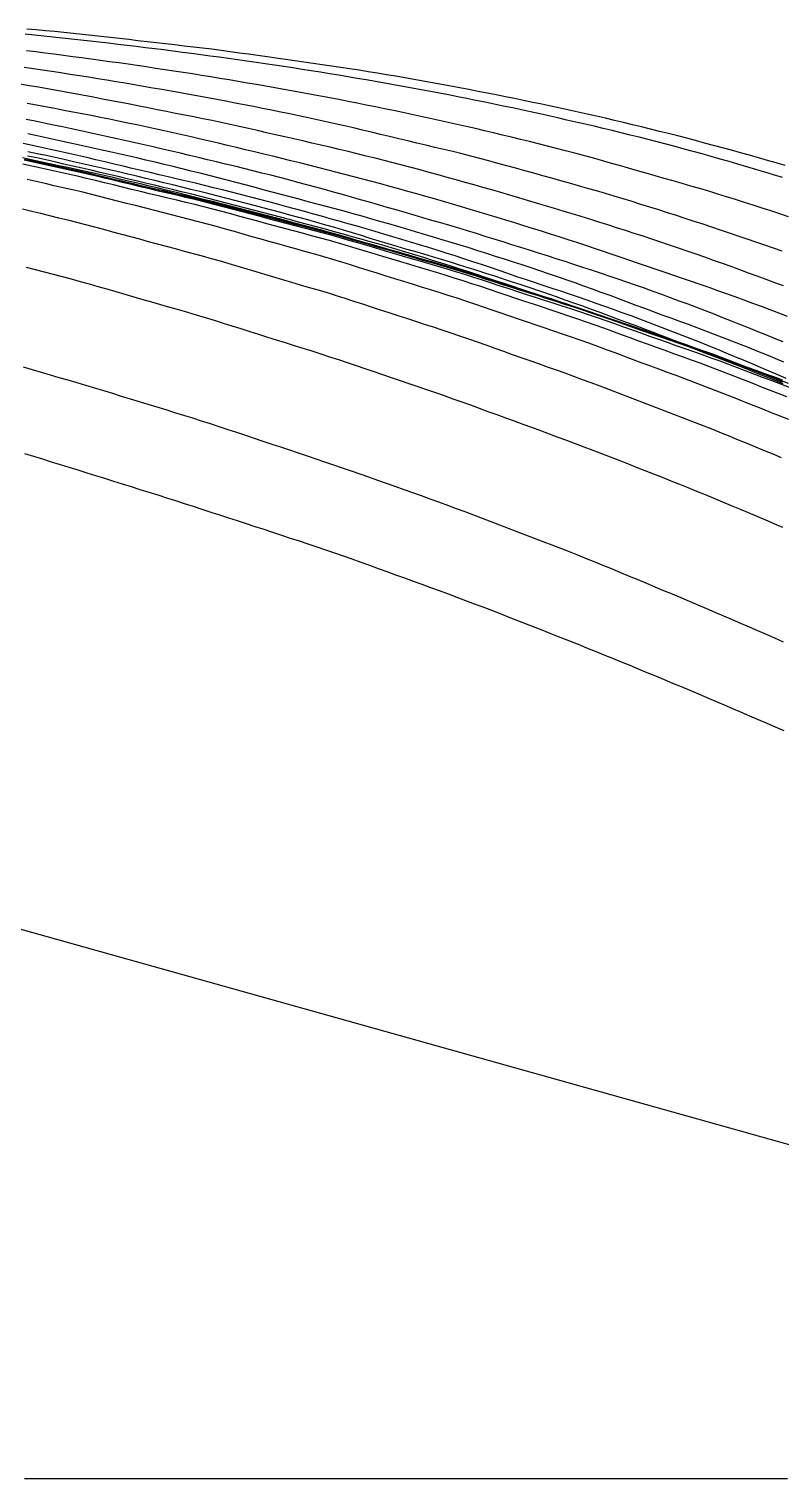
# Model space of a CAD drawing. Extents: x -4 to 218, y -16 to 16.
# Drawn here: x 190.37 to 198.46, y 0 to 15.6 of the extents above; entities that cross this region are included whole.
import ezdxf

# ---------------------------------------------------------------- set-up
doc = ezdxf.new("R2010")
doc.units = 0
doc.header["$MEASUREMENT"] = 0
doc.layers.add('Waterlines', color=7, linetype='Continuous')

msp = doc.modelspace()

# ---------------------------------------------------------------- linework, layer by layer
at = {"layer": 'Waterlines', "color": 135}
for points in [[(198.50296, 14.13423), (198.40698, 14.16234), (198.31093, 14.19016), (198.21475, 14.2177), (198.11852, 14.24495), (198.02219, 14.27191), (197.9258, 14.29859), (197.82918, 14.32504), (197.73265, 14.35116), (197.63602, 14.37703), (197.53932, 14.40261), (197.4426, 14.42792), (197.34573, 14.45296), (197.24881, 14.47771), (197.15184, 14.50218), (197.05479, 14.52636), (196.95764, 14.55026), (196.86049, 14.57385), (196.7632, 14.59716), (196.66586, 14.62017), (196.5685, 14.64288), (196.47098, 14.66531), (196.37343, 14.68743), (196.27594, 14.70924), (196.17824, 14.73078), (196.08054, 14.75204), (195.98274, 14.77304), (195.88487, 14.79379), (195.787, 14.81429), (195.68901, 14.83456), (195.59105, 14.8546), (195.49304, 14.87441), (195.39494, 14.89402), (195.29668, 14.91344), (195.19856, 14.93262), (195.10034, 14.95162), (195.00214, 14.97041), (194.90388, 14.989), (194.80559, 15.00737), (194.7072, 15.0255), (194.6088, 15.04334), (194.51031, 15.06089), (194.4118, 15.07812), (194.31317, 15.09504), (194.21452, 15.11164), (194.1158, 15.12792), (194.01712, 15.14388), (193.9183, 15.15957), (193.81943, 15.17498), (193.72055, 15.19012), (193.62167, 15.20502), (193.52274, 15.21971), (193.42375, 15.23422), (193.32477, 15.24857), (193.22577, 15.26278), (193.12674, 15.27687), (193.02769, 15.29084), (192.92863, 15.30471), (192.82956, 15.31848), (192.73061, 15.33212), (192.63147, 15.34569), (192.53238, 15.35913), (192.43343, 15.3724), (192.33441, 15.38545), (192.2354, 15.39737), (192.13577, 15.40886), (192.03622, 15.42051), (191.93669, 15.43216), (191.83742, 15.44375), (191.73798, 15.45532), (191.6386, 15.46681), (191.53922, 15.47825), (191.43985, 15.48959), (191.34042, 15.50085), (191.24107, 15.51199), (191.14163, 15.52302), (191.04222, 15.53389), (190.94279, 15.54459), (190.84329, 15.55508), (190.74385, 15.56533), (190.64439, 15.57536), (190.5448, 15.58515), (190.44524, 15.59469), (190.34566, 15.60398)], [(198.47382, 14.00733), (198.37791, 14.03608), (198.28207, 14.06462), (198.1861, 14.093), (198.09013, 14.12117), (197.99408, 14.14916), (197.89796, 14.17694), (197.8018, 14.20449), (197.70555, 14.23179), (197.60921, 14.25881), (197.51282, 14.2855), (197.41632, 14.31188), (197.31973, 14.33792), (197.22307, 14.36362), (197.12634, 14.38896), (197.0295, 14.41395), (196.93254, 14.43859), (196.83537, 14.46292), (196.73828, 14.48687), (196.64107, 14.5105), (196.54376, 14.53384), (196.44644, 14.55688), (196.34903, 14.57968), (196.25157, 14.60224), (196.15404, 14.6246), (196.05646, 14.64672), (195.95886, 14.66863), (195.86115, 14.69032), (195.76344, 14.71178), (195.6657, 14.73301), (195.56789, 14.75401), (195.47002, 14.77478), (195.3721, 14.79532), (195.27411, 14.81562), (195.1761, 14.83566), (195.07805, 14.85544), (194.97995, 14.87497), (194.88176, 14.89423), (194.78352, 14.91323), (194.68527, 14.93196), (194.58693, 14.95044), (194.48859, 14.96866), (194.39015, 14.98664), (194.29169, 15.00436), (194.19319, 15.02184), (194.09467, 15.03908), (193.99605, 15.0561), (193.89745, 15.07288), (193.79878, 15.08945), (193.70009, 15.10579), (193.60135, 15.12193), (193.50258, 15.13786), (193.40378, 15.15358), (193.30498, 15.1691), (193.2061, 15.18442), (193.10721, 15.19953), (193.00826, 15.21445), (192.9093, 15.22916), (192.81035, 15.24367), (192.71133, 15.258), (192.61226, 15.27212), (192.5132, 15.28605), (192.41409, 15.29979), (192.31499, 15.31333), (192.21587, 15.32668), (192.11664, 15.33984), (192.01746, 15.35281), (191.91826, 15.36559), (191.81902, 15.3782), (191.71974, 15.39063), (191.62044, 15.40288), (191.52113, 15.41495), (191.42181, 15.42685), (191.32245, 15.43858), (191.22308, 15.45015), (191.12367, 15.46155), (191.02428, 15.47278), (190.92485, 15.48386), (190.82542, 15.49477), (190.72592, 15.50553), (190.62646, 15.51611), (190.52701, 15.52652), (190.42744, 15.53677), (190.32794, 15.54684)], [(198.53847, 13.5835), (198.44353, 13.615), (198.3485, 13.64628), (198.25339, 13.67731), (198.15823, 13.70807), (198.06303, 13.73854), (197.96753, 13.76878), (197.87207, 13.79864), (197.77655, 13.82812), (197.68091, 13.85719), (197.58498, 13.88586), (197.48907, 13.91404), (197.39311, 13.94181), (197.29678, 13.96934), (197.20068, 13.99654), (197.10428, 14.0237), (197.00816, 14.05082), (196.91187, 14.07823), (196.81587, 14.10593), (196.71957, 14.13388), (196.6237, 14.16158), (196.52734, 14.18901), (196.43083, 14.21595), (196.3343, 14.24228), (196.23773, 14.26805), (196.14084, 14.29344), (196.04402, 14.31842), (195.94701, 14.34312), (195.85004, 14.36751), (195.75293, 14.39167), (195.65576, 14.41559), (195.55852, 14.4393), (195.46126, 14.46277), (195.36406, 14.486), (195.26665, 14.50905), (195.1693, 14.53186), (195.07184, 14.55445), (194.97437, 14.57679), (194.8768, 14.59889), (194.77919, 14.62072), (194.68138, 14.64233), (194.58366, 14.66365), (194.48586, 14.6847), (194.38803, 14.70548), (194.2901, 14.726), (194.19214, 14.74626), (194.09412, 14.76626), (193.99611, 14.78599), (193.89796, 14.80549), (193.79979, 14.82474), (193.70155, 14.84377), (193.60332, 14.86258), (193.50499, 14.88118), (193.40665, 14.89957), (193.30829, 14.91774), (193.20988, 14.93571), (193.11142, 14.95348), (193.01294, 14.97104), (192.9144, 14.9884), (192.81586, 15.00555), (192.71729, 15.02249), (192.61865, 15.03923), (192.51997, 15.05577), (192.42131, 15.07209), (192.32251, 15.08822), (192.22377, 15.10413), (192.125, 15.11982), (192.02614, 15.13532), (191.92729, 15.15061), (191.82841, 15.1657), (191.72951, 15.18058), (191.63052, 15.19528), (191.53152, 15.20978), (191.43253, 15.22409), (191.33351, 15.23821), (191.23444, 15.25215), (191.13535, 15.2659), (191.03625, 15.27947), (190.93709, 15.29288), (190.83795, 15.3061), (190.73874, 15.31915), (190.63957, 15.33202), (190.54034, 15.34471), (190.44107, 15.35723), (190.34181, 15.36957)], [(198.47063, 13.21172), (198.37621, 13.24483), (198.28172, 13.27774), (198.18716, 13.31045), (198.09241, 13.34301), (197.99773, 13.37533), (197.90297, 13.40745), (197.80812, 13.43938), (197.71326, 13.47109), (197.61827, 13.50261), (197.52324, 13.53392), (197.42815, 13.56498), (197.33292, 13.59582), (197.23767, 13.62637), (197.14229, 13.65667), (197.04681, 13.68668), (196.95126, 13.71642), (196.85559, 13.74586), (196.75983, 13.77503), (196.66412, 13.80386), (196.56819, 13.83246), (196.4722, 13.86078), (196.37613, 13.88883), (196.27998, 13.91662), (196.18382, 13.94417), (196.08759, 13.97151), (195.99129, 13.99865), (195.8949, 14.02562), (195.79848, 14.05241), (195.702, 14.07904), (195.60548, 14.10549), (195.50897, 14.13175), (195.41241, 14.15784), (195.31575, 14.18374), (195.21915, 14.20938), (195.12242, 14.23475), (195.02571, 14.2597), (194.92859, 14.28408), (194.83156, 14.30744), (194.73392, 14.33027), (194.63649, 14.35327), (194.53922, 14.37662), (194.44185, 14.40013), (194.34439, 14.42368), (194.24712, 14.4471), (194.14978, 14.47043), (194.05249, 14.49358), (193.95503, 14.51658), (193.85757, 14.53934), (193.76003, 14.56184), (193.66255, 14.58402), (193.56491, 14.60587), (193.46722, 14.62737), (193.3694, 14.64855), (193.27153, 14.6694), (193.17358, 14.68993), (193.07559, 14.71016), (192.97755, 14.7301), (192.87941, 14.74977), (192.78123, 14.76918), (192.68301, 14.78834), (192.58475, 14.80726), (192.48645, 14.82597), (192.38812, 14.84448), (192.28973, 14.8628), (192.19133, 14.88094), (192.0929, 14.89891), (191.99438, 14.91671), (191.89592, 14.93431), (191.79738, 14.95174), (191.69881, 14.969), (191.6002, 14.98607), (191.50159, 15.00294), (191.40294, 15.01963), (191.3042, 15.03614), (191.20552, 15.05244), (191.10675, 15.06855), (191.00795, 15.08447), (190.90913, 15.10018), (190.8103, 15.11569), (190.71138, 15.13101), (190.61249, 15.14613), (190.51357, 15.16105), (190.41455, 15.17579), (190.31555, 15.19033)], [(198.48413, 12.83915), (198.39026, 12.87389), (198.29648, 12.90861), (198.20247, 12.94336), (198.10849, 12.97796), (198.01456, 13.01237), (197.92046, 13.04663), (197.82631, 13.08064), (197.73206, 13.11439), (197.63783, 13.14778), (197.54337, 13.18089), (197.44876, 13.2137), (197.35408, 13.24619), (197.25931, 13.27839), (197.16443, 13.31031), (197.06944, 13.34196), (196.97443, 13.37331), (196.87927, 13.40442), (196.78409, 13.43526), (196.68878, 13.46587), (196.59337, 13.49625), (196.49796, 13.52636), (196.40242, 13.55627), (196.30681, 13.58595), (196.21118, 13.61539), (196.11546, 13.64464), (196.01967, 13.67369), (195.92383, 13.70253), (195.82794, 13.73117), (195.73195, 13.75963), (195.63597, 13.7879), (195.53992, 13.81598), (195.44377, 13.8439), (195.34763, 13.87162), (195.25142, 13.89917), (195.15515, 13.92654), (195.05882, 13.95374), (194.96249, 13.98076), (194.86609, 14.0076), (194.76965, 14.03421), (194.6731, 14.06059), (194.57645, 14.08669), (194.47975, 14.11249), (194.38297, 14.13799), (194.28606, 14.16318), (194.18909, 14.18804), (194.09201, 14.2126), (193.99489, 14.23685), (193.89777, 14.26078), (193.80051, 14.28444), (193.70316, 14.30785), (193.60577, 14.33101), (193.50833, 14.35394), (193.41086, 14.37669), (193.31335, 14.39927), (193.21582, 14.42171), (193.11826, 14.44401), (193.02066, 14.46619), (192.92305, 14.48826), (192.82542, 14.51021), (192.72772, 14.53206), (192.63016, 14.55375), (192.53247, 14.57533), (192.43469, 14.59676), (192.33714, 14.61785), (192.23927, 14.63772), (192.14072, 14.65708), (192.0426, 14.67664), (191.94417, 14.69629), (191.84598, 14.71587), (191.7478, 14.73538), (191.64958, 14.75483), (191.55138, 14.7742), (191.45317, 14.79347), (191.35493, 14.81263), (191.25664, 14.83167), (191.15834, 14.85056), (191.06006, 14.86927), (190.96169, 14.88779), (190.86331, 14.90605), (190.76486, 14.92406), (190.6664, 14.94179), (190.56776, 14.95926), (190.46922, 14.97642), (190.37059, 14.9933), (190.27188, 15.0099)], [(198.5278, 12.50968), (198.43442, 12.54569), (198.34094, 12.58134), (198.24734, 12.61662), (198.15358, 12.65156), (198.05972, 12.68613), (197.96556, 12.72041), (197.87143, 12.7543), (197.77708, 12.78789), (197.68286, 12.82112), (197.58836, 12.85413), (197.4938, 12.88692), (197.39919, 12.91952), (197.30453, 12.95195), (197.20988, 12.98424), (197.11499, 13.0165), (197.02029, 13.0486), (196.92567, 13.08064), (196.83086, 13.11273), (196.73613, 13.14485), (196.64149, 13.17715), (196.54707, 13.20984), (196.45248, 13.24267), (196.35757, 13.27468), (196.26228, 13.30588), (196.16708, 13.33655), (196.07166, 13.36698), (195.97624, 13.39716), (195.88069, 13.42719), (195.78522, 13.45702), (195.68956, 13.48674), (195.59393, 13.5163), (195.49832, 13.5457), (195.4026, 13.57497), (195.30687, 13.60409), (195.21109, 13.63305), (195.11525, 13.66184), (195.01933, 13.69045), (194.9234, 13.71883), (194.82739, 13.74697), (194.73134, 13.77488), (194.63519, 13.80252), (194.53886, 13.82994), (194.44255, 13.85704), (194.34612, 13.88389), (194.24965, 13.91043), (194.15308, 13.9367), (194.0565, 13.96268), (193.95975, 13.98842), (193.86298, 14.01388), (193.76613, 14.03911), (193.66924, 14.06411), (193.57224, 14.08891), (193.47528, 14.11351), (193.3782, 14.13794), (193.28111, 14.1622), (193.18401, 14.1863), (193.08681, 14.21025), (192.98959, 14.23406), (192.89241, 14.2577), (192.7951, 14.28123), (192.69786, 14.3046), (192.60051, 14.32786), (192.50316, 14.35097), (192.40579, 14.37395), (192.3084, 14.39678), (192.21098, 14.41947), (192.11351, 14.44198), (192.01596, 14.46428), (191.91837, 14.48632), (191.82065, 14.50808), (191.72292, 14.52954), (191.62502, 14.5507), (191.52708, 14.57153), (191.42911, 14.59206), (191.3311, 14.61228), (191.23308, 14.63221), (191.13492, 14.6519), (191.03673, 14.67134), (190.93854, 14.69056), (190.84026, 14.70959), (190.74199, 14.72844), (190.64366, 14.74718), (190.54535, 14.76579), (190.44701, 14.7843), (190.3486, 14.80274)], [(198.48038, 12.23772), (198.38757, 12.27499), (198.29469, 12.31231), (198.2019, 12.34953), (198.10902, 12.38671), (198.01613, 12.42375), (197.92326, 12.4606), (197.8302, 12.49731), (197.73706, 12.5338), (197.64384, 12.56999), (197.55049, 12.60588), (197.45703, 12.64141), (197.36342, 12.67657), (197.26964, 12.71134), (197.1757, 12.74572), (197.08163, 12.77969), (196.98741, 12.81327), (196.89313, 12.84643), (196.79863, 12.87925), (196.70399, 12.91173), (196.6093, 12.94387), (196.5145, 12.97571), (196.4196, 13.00727), (196.32458, 13.03859), (196.22957, 13.06967), (196.13441, 13.10058), (196.03932, 13.13128), (195.94409, 13.16187), (195.84883, 13.19233), (195.75352, 13.22268), (195.6582, 13.2529), (195.56284, 13.28303), (195.46744, 13.31305), (195.37193, 13.34299), (195.27654, 13.37278), (195.18118, 13.40241), (195.08583, 13.43185), (194.99055, 13.46082), (194.89424, 13.48845), (194.79788, 13.5166), (194.702, 13.54466), (194.60587, 13.57277), (194.50983, 13.60081), (194.41383, 13.62877), (194.31772, 13.65668), (194.22168, 13.68448), (194.1256, 13.71219), (194.02945, 13.7398), (193.93329, 13.76727), (193.83708, 13.7946), (193.74084, 13.82176), (193.64458, 13.8487), (193.54814, 13.87542), (193.45175, 13.90185), (193.35527, 13.928), (193.25862, 13.95389), (193.16199, 13.97945), (193.06523, 14.00471), (192.96837, 14.02967), (192.87149, 14.05432), (192.77455, 14.07867), (192.67751, 14.10275), (192.58041, 14.12659), (192.48311, 14.15024), (192.38593, 14.17367), (192.28867, 14.19697), (192.19135, 14.22016), (192.09406, 14.24322), (191.99672, 14.26616), (191.89934, 14.28897), (191.80205, 14.31162), (191.70459, 14.33414), (191.60713, 14.35651), (191.50958, 14.37874), (191.41205, 14.40078), (191.31442, 14.42266), (191.21677, 14.44435), (191.11914, 14.46583), (191.02147, 14.48711), (190.92368, 14.50819), (190.82584, 14.52905), (190.728, 14.5497), (190.63013, 14.57014), (190.53221, 14.59039), (190.43427, 14.61047), (190.33627, 14.63036)], [(198.51393, 11.84355), (198.42197, 11.88282), (198.32982, 11.9221), (198.23778, 11.9612), (198.14561, 12.00018), (198.05347, 12.03893), (197.96111, 12.07753), (197.86871, 12.11584), (197.7762, 12.15388), (197.68353, 12.19159), (197.59079, 12.22893), (197.49788, 12.26593), (197.4048, 12.30259), (197.3116, 12.33892), (197.21831, 12.37491), (197.12488, 12.41059), (197.03127, 12.44597), (196.93759, 12.48102), (196.8438, 12.51575), (196.74991, 12.55016), (196.65588, 12.58424), (196.56183, 12.61795), (196.46747, 12.65136), (196.37309, 12.68435), (196.27847, 12.71696), (196.18387, 12.7491), (196.08902, 12.78092), (195.99419, 12.81241), (195.89911, 12.84381), (195.80424, 12.87515), (195.70943, 12.90669), (195.61447, 12.93872), (195.51981, 12.97108), (195.42545, 13.0035), (195.3307, 13.03598), (195.2359, 13.06821), (195.14101, 13.10006), (195.0461, 13.13142), (194.95087, 13.16233), (194.85564, 13.19273), (194.76015, 13.22277), (194.6647, 13.25242), (194.56902, 13.28181), (194.47327, 13.31091), (194.37749, 13.33976), (194.28169, 13.36834), (194.18576, 13.39672), (194.08977, 13.4249), (193.99374, 13.45286), (193.89763, 13.48063), (193.80148, 13.50819), (193.70529, 13.53555), (193.60899, 13.56273), (193.51268, 13.5897), (193.41631, 13.61647), (193.3199, 13.64302), (193.22339, 13.66937), (193.12683, 13.6955), (193.03024, 13.72141), (192.93359, 13.74709), (192.83688, 13.77254), (192.74011, 13.79774), (192.6433, 13.82269), (192.54626, 13.84741), (192.44926, 13.87184), (192.35225, 13.89596), (192.25511, 13.91978), (192.15797, 13.9433), (192.06078, 13.96655), (191.96333, 13.98963), (191.86601, 14.01251), (191.76854, 14.03531), (191.67123, 14.05802), (191.57381, 14.08082), (191.47673, 14.10376), (191.37949, 14.1271), (191.28218, 14.15073), (191.185, 14.17431), (191.08754, 14.19762), (190.99014, 14.22046), (190.89262, 14.24284), (190.79506, 14.26486), (190.69746, 14.28659), (190.59962, 14.30814), (190.50192, 14.32946), (190.40414, 14.35063), (190.30634, 14.37164)], [(198.48643, 12.01982), (198.39409, 12.05827), (198.30159, 12.09638), (198.209, 12.13412), (198.11618, 12.17155), (198.02328, 12.20857), (197.93015, 12.24525), (197.83698, 12.2815), (197.74353, 12.31738), (197.65007, 12.35279), (197.5563, 12.38784), (197.46262, 12.42244), (197.36852, 12.4569), (197.27463, 12.49115), (197.18065, 12.5255), (197.08675, 12.56011), (196.9929, 12.59507), (196.89912, 12.63023), (196.80539, 12.66542), (196.71182, 12.70046), (196.61797, 12.73539), (196.524, 12.77006), (196.42993, 12.80439), (196.33586, 12.83828), (196.24155, 12.87179), (196.14708, 12.90489), (196.05261, 12.93759), (195.95787, 12.96997), (195.86304, 13.00201), (195.76807, 13.03373), (195.67305, 13.06512), (195.57802, 13.0962), (195.48277, 13.12702), (195.38748, 13.15756), (195.29201, 13.18785), (195.19662, 13.21784), (195.10107, 13.2476), (195.00546, 13.27711), (194.90976, 13.30638), (194.814, 13.33544), (194.71819, 13.36429), (194.6223, 13.39296), (194.52638, 13.42144), (194.43042, 13.44976), (194.33438, 13.47792), (194.23833, 13.50591), (194.14229, 13.53371), (194.04605, 13.56138), (193.94989, 13.58882), (193.85361, 13.61605), (193.75732, 13.64299), (193.66089, 13.66955), (193.56456, 13.69537), (193.46762, 13.72051), (193.37065, 13.74551), (193.27377, 13.77104), (193.17696, 13.79687), (193.08028, 13.82277), (192.98363, 13.84867), (192.88699, 13.87452), (192.79022, 13.90031), (192.69345, 13.92598), (192.59673, 13.95147), (192.49992, 13.97679), (192.40306, 14.00191), (192.30614, 14.02677), (192.20914, 14.05136), (192.11208, 14.07566), (192.01491, 14.09969), (191.91769, 14.12344), (191.82042, 14.14694), (191.72313, 14.17017), (191.6257, 14.19318), (191.52826, 14.21595), (191.43079, 14.23851), (191.33327, 14.26085), (191.23566, 14.28302), (191.13805, 14.305), (191.04037, 14.32682), (190.94269, 14.34848), (190.84497, 14.37001), (190.74722, 14.3914), (190.64943, 14.41265), (190.55165, 14.43374), (190.45377, 14.45471), (190.35593, 14.47552)], [(198.537, 11.78831), (198.44365, 11.82436), (198.35033, 11.86029), (198.25688, 11.89614), (198.16344, 11.9318), (198.06992, 11.96728), (197.97636, 12.00254), (197.88269, 12.03756), (197.78886, 12.07233), (197.69499, 12.10678), (197.601, 12.14089), (197.5069, 12.17468), (197.41269, 12.2082), (197.31834, 12.24148), (197.22398, 12.27451), (197.12956, 12.30735), (197.03502, 12.34003), (196.94052, 12.37254), (196.84592, 12.40497), (196.75136, 12.43733), (196.65691, 12.4697), (196.56247, 12.50237), (196.46831, 12.53566), (196.37383, 12.56883), (196.27901, 12.6011), (196.18405, 12.63282), (196.08904, 12.66422), (195.99411, 12.69532), (195.89886, 12.7263), (195.80373, 12.75704), (195.70844, 12.78765), (195.61317, 12.81805), (195.51788, 12.84828), (195.42249, 12.87833), (195.32704, 12.90821), (195.23152, 12.93788), (195.136, 12.96732), (195.0403, 12.99655), (194.94463, 13.02548), (194.84877, 13.05416), (194.75296, 13.08256), (194.65703, 13.11073), (194.56094, 13.13871), (194.46503, 13.16645), (194.36884, 13.19408), (194.27271, 13.22154), (194.17665, 13.24889), (194.08057, 13.27624), (193.98439, 13.30375), (193.88846, 13.33169), (193.79282, 13.36019), (193.69662, 13.38828), (193.60033, 13.4153), (193.50359, 13.4418), (193.40712, 13.46787), (193.31049, 13.49375), (193.21371, 13.51949), (193.11703, 13.54507), (193.02034, 13.57052), (192.92361, 13.59588), (192.82686, 13.62113), (192.73004, 13.6463), (192.63322, 13.67138), (192.53641, 13.69636), (192.43948, 13.72125), (192.34265, 13.74602), (192.24582, 13.77065), (192.14877, 13.79517), (192.05183, 13.81947), (191.95483, 13.84355), (191.85774, 13.86738), (191.76059, 13.89092), (191.66319, 13.9142), (191.56599, 13.93712), (191.46849, 13.95978), (191.37099, 13.98216), (191.27339, 14.00428), (191.17584, 14.02614), (191.07816, 14.04782), (190.98051, 14.0693), (190.88281, 14.09064), (190.7851, 14.11185), (190.68732, 14.13297), (190.58954, 14.15399), (190.49178, 14.17494), (190.39395, 14.19583), (190.29611, 14.21667)], [(198.47226, 11.82468), (198.37852, 11.85929), (198.28461, 11.89391), (198.19092, 11.92843), (198.09717, 11.96304), (198.00348, 11.99785), (197.91005, 12.03317), (197.81674, 12.0687), (197.72253, 12.10336), (197.62827, 12.13708), (197.53392, 12.17039), (197.43947, 12.20351), (197.34508, 12.23645), (197.25061, 12.2693), (197.15611, 12.30207), (197.06161, 12.33475), (196.96709, 12.36738), (196.87251, 12.39994), (196.77794, 12.43242), (196.68335, 12.46484), (196.58879, 12.49715), (196.49411, 12.52937), (196.39949, 12.56137), (196.30492, 12.59279), (196.20953, 12.62259), (196.11382, 12.65299), (196.01862, 12.68351), (195.92322, 12.71415), (195.82797, 12.74473), (195.73274, 12.77524), (195.63751, 12.80568), (195.54218, 12.83605), (195.44687, 12.86628), (195.3515, 12.89639), (195.25604, 12.92633), (195.16058, 12.95606), (195.06508, 12.98553), (194.96948, 13.01467), (194.87364, 13.04346), (194.77783, 13.0718), (194.68179, 13.09978), (194.58589, 13.12731), (194.48959, 13.1546), (194.3933, 13.18164), (194.297, 13.2086), (194.20074, 13.23571), (194.10481, 13.26319), (194.00864, 13.29118), (193.91258, 13.31923), (193.8166, 13.34705), (193.72044, 13.37452), (193.62416, 13.40156), (193.52753, 13.42825), (193.43105, 13.45456), (193.33456, 13.48058), (193.23782, 13.50642), (193.14113, 13.53204), (193.04446, 13.55743), (192.94766, 13.58266), (192.85083, 13.6077), (192.75397, 13.63255), (192.65704, 13.65722), (192.56007, 13.68168), (192.46304, 13.70594), (192.366, 13.72997), (192.26884, 13.75376), (192.17169, 13.77727), (192.07449, 13.80055), (191.97711, 13.82364), (191.87981, 13.84652), (191.78253, 13.86922), (191.68504, 13.89183), (191.5878, 13.91431), (191.49039, 13.93684), (191.3931, 13.95947), (191.29572, 13.98245), (191.19852, 14.00569), (191.10117, 14.02883), (191.00365, 14.05152), (190.90598, 14.0737), (190.80849, 14.09544), (190.71063, 14.11699), (190.6129, 14.13828), (190.51521, 14.1594), (190.41734, 14.18041), (190.31961, 14.20125)], [(198.48135, 11.78686), (198.38818, 11.82375), (198.29532, 11.86072), (198.20253, 11.89768), (198.10939, 11.93466), (198.01633, 11.9714), (197.92326, 12.00787), (197.82996, 12.04409), (197.73668, 12.07995), (197.64317, 12.1155), (197.54951, 12.15072), (197.4558, 12.18564), (197.36201, 12.22029), (197.26814, 12.2547), (197.17416, 12.28892), (197.08008, 12.32291), (196.98598, 12.3567), (196.89182, 12.39028), (196.79758, 12.42366), (196.70328, 12.45682), (196.60878, 12.48979), (196.51434, 12.52247), (196.41971, 12.55488), (196.32516, 12.58686), (196.23033, 12.61844), (196.13535, 12.64956), (196.04016, 12.6803), (195.94508, 12.7108), (195.84985, 12.74145), (195.75461, 12.77248), (195.65952, 12.80386), (195.5647, 12.83537), (195.46971, 12.86701), (195.37497, 12.89856), (195.27995, 12.93011), (195.18497, 12.96148), (195.08992, 12.99264), (194.99481, 13.02355), (194.89975, 13.0541), (194.80438, 13.08439), (194.70891, 13.11434), (194.61334, 13.14394), (194.51772, 13.17317), (194.42194, 13.20207), (194.32614, 13.23061), (194.23016, 13.25884), (194.13411, 13.28676), (194.03804, 13.31436), (193.9418, 13.34171), (193.84549, 13.36878), (193.74916, 13.3956), (193.65276, 13.42217), (193.55629, 13.44853), (193.45976, 13.47472), (193.36327, 13.50072), (193.26663, 13.52662), (193.17, 13.5524), (193.07336, 13.57806), (192.97668, 13.60364), (192.87996, 13.62914), (192.78323, 13.65457), (192.68665, 13.6799), (192.59001, 13.70517), (192.49318, 13.73045), (192.39659, 13.75568), (192.30019, 13.7811), (192.20279, 13.80518), (192.10544, 13.82895), (192.00821, 13.85256), (191.91106, 13.87606), (191.81378, 13.89951), (191.71651, 13.92288), (191.61925, 13.94616), (191.52202, 13.96935), (191.42471, 13.99247), (191.32738, 14.0155), (191.23003, 14.03843), (191.13266, 14.06124), (191.03529, 14.08391), (190.93782, 14.10643), (190.84035, 14.12876), (190.74283, 14.15089), (190.64525, 14.1728), (190.54759, 14.19448), (190.45001, 14.2159), (190.35237, 14.23707)], [(198.47495, 11.80399), (198.38229, 11.84168), (198.28952, 11.87911), (198.19669, 11.91626), (198.10371, 11.95315), (198.01064, 11.98975), (197.9176, 12.02597), (197.8243, 12.0619), (197.73096, 12.09738), (197.63734, 12.13237), (197.54349, 12.16675), (197.44946, 12.2008), (197.35559, 12.23508), (197.26173, 12.27001), (197.16805, 12.30529), (197.07454, 12.34067), (196.98083, 12.37615), (196.88734, 12.41149), (196.79372, 12.44675), (196.70009, 12.48181), (196.60631, 12.51672), (196.51248, 12.55136), (196.41862, 12.58571), (196.32458, 12.61976), (196.23042, 12.65349), (196.13612, 12.68688), (196.04173, 12.71996), (195.94728, 12.75271), (195.85269, 12.78518), (195.758, 12.81735), (195.66321, 12.84923), (195.56828, 12.88084), (195.47333, 12.91213), (195.37828, 12.94312), (195.28311, 12.97383), (195.18788, 13.00421), (195.09251, 13.03428), (194.9971, 13.064), (194.90141, 13.0934), (194.80576, 13.12244), (194.71005, 13.15118), (194.61412, 13.17975), (194.5183, 13.20809), (194.42253, 13.23634), (194.32652, 13.26467), (194.23064, 13.29315), (194.13512, 13.32194), (194.03943, 13.35126), (193.94395, 13.38067), (193.84822, 13.40994), (193.75227, 13.43876), (193.6563, 13.46695), (193.5602, 13.49457), (193.46384, 13.52178), (193.36751, 13.54861), (193.27116, 13.57514), (193.17459, 13.60148), (193.078, 13.62758), (192.98146, 13.65345), (192.8848, 13.67917), (192.78809, 13.70469), (192.69138, 13.73004), (192.59459, 13.75522), (192.49771, 13.78024), (192.40086, 13.80506), (192.30392, 13.82971), (192.20699, 13.85415), (192.10994, 13.8784), (192.01291, 13.90244), (191.91579, 13.92628), (191.81859, 13.94992), (191.72141, 13.97335), (191.62413, 13.99659), (191.52686, 14.01962), (191.42947, 14.04248), (191.33208, 14.06515), (191.23465, 14.08764), (191.13716, 14.10998), (191.03966, 14.13216), (190.94211, 14.15419), (190.84451, 14.1761), (190.74693, 14.19786), (190.64928, 14.21948), (190.55159, 14.24095), (190.45396, 14.26225), (190.35616, 14.28341)], [(198.51929, 11.64508), (198.42633, 11.68154), (198.33307, 11.71822), (198.24001, 11.75483), (198.14685, 11.79141), (198.05382, 11.82784), (197.96062, 11.86416), (197.86737, 11.90026), (197.77403, 11.9361), (197.6806, 11.97159), (197.58684, 12.00672), (197.49313, 12.04138), (197.39932, 12.07567), (197.30515, 12.10977), (197.21114, 12.14359), (197.1169, 12.17741), (197.02289, 12.21124), (196.92897, 12.24533), (196.8351, 12.27972), (196.74126, 12.31421), (196.64726, 12.34863), (196.55318, 12.38277), (196.45892, 12.41649), (196.36462, 12.44966), (196.27003, 12.48236), (196.17538, 12.51463), (196.0806, 12.5466), (195.98576, 12.57834), (195.89082, 12.60994), (195.79593, 12.6414), (195.70103, 12.6728), (195.60622, 12.70418), (195.51123, 12.73569), (195.41647, 12.76736), (195.32188, 12.79931), (195.22719, 12.83134), (195.13225, 12.86292), (195.03705, 12.89369), (194.94153, 12.92372), (194.84593, 12.95319), (194.75011, 12.98239), (194.65443, 13.01132), (194.55861, 13.04016), (194.46284, 13.06888), (194.36703, 13.09758), (194.27126, 13.12626), (194.17561, 13.15497), (194.0799, 13.18386), (193.98418, 13.21302), (193.88867, 13.24227), (193.79292, 13.27126), (193.6969, 13.29948), (193.60062, 13.32675), (193.50421, 13.35332), (193.40771, 13.3795), (193.31107, 13.40546), (193.21458, 13.43123), (193.11789, 13.457), (193.02126, 13.48277), (192.9247, 13.50861), (192.82797, 13.53468), (192.73157, 13.56083), (192.63518, 13.58703), (192.53854, 13.61323), (192.44209, 13.63915), (192.34532, 13.66469), (192.2486, 13.68948), (192.15135, 13.7136), (192.05434, 13.73712), (191.95689, 13.76049), (191.85965, 13.78382), (191.76239, 13.8073), (191.66525, 13.8309), (191.56795, 13.85464), (191.47075, 13.8784), (191.37367, 13.90214), (191.27654, 13.92588), (191.17944, 13.94954), (191.08228, 13.97311), (190.98508, 13.99642), (190.88803, 14.01899), (190.79013, 14.04051), (190.69237, 14.06168), (190.59444, 14.08313), (190.49681, 14.10464), (190.39909, 14.12622), (190.30133, 14.14785)], [(198.55016, 11.74553), (198.45663, 11.781), (198.36313, 11.8164), (198.26955, 11.85177), (198.17598, 11.88708), (198.08238, 11.92233), (197.98875, 11.95752), (197.89508, 11.99263), (197.80138, 12.02762), (197.70784, 12.06231), (197.61411, 12.09655), (197.52, 12.12968), (197.42523, 12.16257), (197.33083, 12.19581), (197.2364, 12.22925), (197.14209, 12.26271), (197.04787, 12.29614), (196.95363, 12.32954), (196.85928, 12.36292), (196.765, 12.3962), (196.67065, 12.42938), (196.57632, 12.4624), (196.48184, 12.49527), (196.38736, 12.52785), (196.29271, 12.56005), (196.19792, 12.59172), (196.10297, 12.62279), (196.00777, 12.65336), (195.91258, 12.68362), (195.81721, 12.714), (195.72185, 12.74475), (195.62683, 12.77571), (195.53169, 12.80684), (195.43678, 12.8379), (195.34163, 12.86895), (195.24644, 12.89982), (195.15123, 12.93039), (195.05592, 12.96059), (194.96049, 12.99026), (194.8647, 13.01939), (194.76892, 13.04794), (194.67302, 13.07606), (194.57707, 13.1039), (194.48103, 13.13168), (194.38475, 13.15964), (194.28897, 13.18774), (194.19304, 13.21617), (194.09718, 13.24469), (194.00131, 13.27319), (193.90538, 13.30154), (193.8094, 13.32959), (193.71333, 13.35718), (193.61687, 13.38423), (193.52046, 13.41053), (193.42383, 13.43628), (193.32712, 13.46163), (193.23032, 13.48676), (193.13353, 13.51186), (193.03668, 13.53715), (192.93999, 13.5627), (192.84355, 13.58841), (192.74686, 13.61425), (192.65021, 13.64003), (192.55353, 13.66563), (192.45676, 13.69093), (192.35988, 13.71583), (192.26291, 13.74019), (192.16579, 13.76401), (192.06862, 13.78738), (191.97133, 13.81044), (191.87379, 13.83336), (191.7765, 13.85615), (191.67921, 13.87905), (191.58208, 13.90221), (191.48465, 13.92575), (191.38745, 13.94933), (191.29037, 13.97277), (191.19295, 13.99599), (191.09563, 14.0188), (190.99797, 14.04125), (190.90044, 14.06327), (190.8029, 14.08495), (190.70512, 14.10645), (190.60739, 14.12775), (190.5097, 14.14889), (190.41194, 14.16993), (190.31418, 14.19089)], [(198.49084, 11.8076), (198.39711, 11.84213), (198.30328, 11.87673), (198.20956, 11.91148), (198.11607, 11.9466), (198.02258, 11.98212), (197.92896, 12.01754), (197.83514, 12.0524), (197.74106, 12.08664), (197.64694, 12.12029), (197.55254, 12.1536), (197.45813, 12.18665), (197.36363, 12.21954), (197.26918, 12.25228), (197.17462, 12.28496), (197.08008, 12.31756), (196.98552, 12.35011), (196.89099, 12.38261), (196.7964, 12.41513), (196.70195, 12.44762), (196.60759, 12.48015), (196.51331, 12.51288), (196.41919, 12.54627), (196.32404, 12.57809), (196.22861, 12.609), (196.13336, 12.63962), (196.0381, 12.67013), (195.94284, 12.70055), (195.84758, 12.73093), (195.75229, 12.76127), (195.65694, 12.79158), (195.56166, 12.82184), (195.46632, 12.85208), (195.37097, 12.88229), (195.27565, 12.91245), (195.18021, 12.94259), (195.08504, 12.97256), (194.99007, 13.00222), (194.89366, 13.02998), (194.79752, 13.0579), (194.7014, 13.08592), (194.60529, 13.11395), (194.50928, 13.14194), (194.41325, 13.16991), (194.3172, 13.19786), (194.22122, 13.22575), (194.12512, 13.2536), (194.02904, 13.28137), (193.93294, 13.30905), (193.83685, 13.33657), (193.74068, 13.36392), (193.64455, 13.3909), (193.54816, 13.41728), (193.45166, 13.4426), (193.35469, 13.46703), (193.25758, 13.49187), (193.16084, 13.51733), (193.0641, 13.54305), (192.96744, 13.56878), (192.8708, 13.59443), (192.77399, 13.61998), (192.67729, 13.64531), (192.58043, 13.67043), (192.48354, 13.6953), (192.38663, 13.71986), (192.28957, 13.74411), (192.19247, 13.76803), (192.09528, 13.79165), (191.99811, 13.81501), (191.90083, 13.83816), (191.80351, 13.86113), (191.70607, 13.88395), (191.60873, 13.90661), (191.51135, 13.92916), (191.41396, 13.95162), (191.31656, 13.97407), (191.21919, 13.99656), (191.12213, 14.01936), (191.02486, 14.04255), (190.92703, 14.06497), (190.82941, 14.0867), (190.73155, 14.10819), (190.63394, 14.12945), (190.53604, 14.15062), (190.43825, 14.17164), (190.3405, 14.19255)], [(161.77084, 13.91014), (205.22366, 1.72699)], [(198.53996, 11.39997), (198.44695, 11.43684), (198.35417, 11.47397), (198.26134, 11.51139), (198.16855, 11.54886), (198.07588, 11.5862), (197.98297, 11.62345), (197.88997, 11.66043), (197.79686, 11.69706), (197.70377, 11.73324), (197.61034, 11.76906), (197.51675, 11.80449), (197.42311, 11.83961), (197.32941, 11.87449), (197.23561, 11.9092), (197.1418, 11.94378), (197.04787, 11.97833), (196.95409, 12.01284), (196.86026, 12.04748), (196.7666, 12.08237), (196.67303, 12.11754), (196.57953, 12.15264), (196.48558, 12.18736), (196.39146, 12.22138), (196.29706, 12.25478), (196.20261, 12.28767), (196.10812, 12.32025), (196.01338, 12.35271), (195.91872, 12.38499), (195.82407, 12.41716), (195.7294, 12.44929), (195.63461, 12.48143), (195.53996, 12.51354), (195.44528, 12.54575), (195.35078, 12.5781), (195.25645, 12.61077), (195.16196, 12.64356), (195.06706, 12.67562), (194.97191, 12.70665), (194.87666, 12.73699), (194.78117, 12.76705), (194.68559, 12.79693), (194.59015, 12.82664), (194.49458, 12.85631), (194.39908, 12.88593), (194.30356, 12.91554), (194.20808, 12.94519), (194.11259, 12.97494), (194.01726, 13.00486), (193.92195, 13.03507), (193.82681, 13.06527), (193.7312, 13.09503), (193.63533, 13.12381), (193.53922, 13.15179), (193.44308, 13.17928), (193.34691, 13.2065), (193.25056, 13.23362), (193.15421, 13.26065), (193.05804, 13.28762), (192.96175, 13.31468), (192.86539, 13.34188), (192.76918, 13.3692), (192.67311, 13.39657), (192.57686, 13.424), (192.48079, 13.45125), (192.38448, 13.47825), (192.28806, 13.50468), (192.19135, 13.5303), (192.09442, 13.55521), (191.99742, 13.57976), (191.90034, 13.60427), (191.80347, 13.62884), (191.70653, 13.65354), (191.60948, 13.67832), (191.51266, 13.70309), (191.41579, 13.7279), (191.31891, 13.7527), (191.22195, 13.77752), (191.12527, 13.80224), (191.02844, 13.8269), (190.93182, 13.85108), (190.8338, 13.87332), (190.73622, 13.89553), (190.63869, 13.91784), (190.54109, 13.94022), (190.44357, 13.96262), (190.3461, 13.98505)], [(198.46405, 10.99001), (198.37158, 11.02813), (198.27908, 11.06617), (198.18655, 11.10414), (198.09402, 11.14202), (198.00143, 11.17981), (197.90878, 11.21749), (197.81612, 11.25502), (197.72356, 11.29227), (197.63068, 11.32923), (197.53754, 11.36554), (197.44423, 11.40114), (197.35062, 11.43691), (197.25734, 11.47298), (197.16402, 11.50919), (197.07065, 11.54543), (196.9774, 11.58157), (196.88409, 11.6176), (196.79077, 11.6535), (196.69734, 11.68925), (196.60385, 11.7248), (196.51025, 11.76013), (196.41663, 11.79518), (196.32286, 11.82994), (196.22896, 11.86439), (196.13495, 11.89853), (196.04091, 11.93238), (195.94672, 11.96604), (195.85249, 11.99949), (195.75827, 12.03277), (195.66386, 12.06601), (195.56973, 12.09912), (195.47548, 12.13236), (195.38129, 12.16594), (195.28732, 12.20005), (195.19322, 12.23401), (195.09877, 12.26707), (195.00385, 12.29939), (194.909, 12.33111), (194.81403, 12.36254), (194.71901, 12.3938), (194.62398, 12.42492), (194.52893, 12.45596), (194.43384, 12.48693), (194.33868, 12.51786), (194.24358, 12.54874), (194.14844, 12.57959), (194.05322, 12.61044), (193.95804, 12.64129), (193.86296, 12.67211), (193.76822, 12.70291), (193.67377, 12.73418), (193.57736, 12.76324), (193.48137, 12.79177), (193.38548, 12.82019), (193.28961, 12.84857), (193.19368, 12.87695), (193.09778, 12.9053), (193.00186, 12.93366), (192.90598, 12.962), (192.81006, 12.99035), (192.71414, 13.01869), (192.61813, 13.04707), (192.52232, 13.0754), (192.4263, 13.10382), (192.33104, 13.13211), (192.23441, 13.15888), (192.1377, 13.1849), (192.04106, 13.2109), (191.94438, 13.2369), (191.84789, 13.26287), (191.75131, 13.28886), (191.65475, 13.31485), (191.55815, 13.34087), (191.46161, 13.36689), (191.36507, 13.39294), (191.26843, 13.41905), (191.17207, 13.44516), (191.0759, 13.47139), (190.97934, 13.49717), (190.88203, 13.52142), (190.78481, 13.5454), (190.68776, 13.56926), (190.59055, 13.59311), (190.49341, 13.61693), (190.39621, 13.64077), (190.29913, 13.66458)], [(198.47691, 10.24075), (198.38475, 10.27993), (198.29251, 10.319), (198.20021, 10.35797), (198.10785, 10.39683), (198.01541, 10.43561), (197.92311, 10.47423), (197.83109, 10.51269), (197.73921, 10.5513), (197.64635, 10.58994), (197.55351, 10.62753), (197.46046, 10.66493), (197.36734, 10.70219), (197.27431, 10.73928), (197.1812, 10.77626), (197.0881, 10.81311), (196.99495, 10.84986), (196.90172, 10.8865), (196.80849, 10.92301), (196.71516, 10.95941), (196.62181, 10.99567), (196.5284, 11.03177), (196.43492, 11.06772), (196.3414, 11.10346), (196.24776, 11.13902), (196.15405, 11.17436), (196.06026, 11.20952), (195.96634, 11.24451), (195.87244, 11.2793), (195.77844, 11.31394), (195.68445, 11.34842), (195.59044, 11.38275), (195.49644, 11.41696), (195.40248, 11.45107), (195.30833, 11.48524), (195.2144, 11.51955), (195.12067, 11.55435), (195.02632, 11.5887), (194.93173, 11.62216), (194.83714, 11.65519), (194.74246, 11.68804), (194.64775, 11.72074), (194.55312, 11.75332), (194.45833, 11.78583), (194.36357, 11.81825), (194.26883, 11.85059), (194.17404, 11.88284), (194.07918, 11.91504), (193.98428, 11.94714), (193.8894, 11.97911), (193.79445, 12.01096), (193.69943, 12.04263), (193.60411, 12.07409), (193.50935, 12.10492), (193.41408, 12.13534), (193.31862, 12.16529), (193.22273, 12.1952), (193.12715, 12.22525), (193.03165, 12.2555), (192.93625, 12.28579), (192.8407, 12.31611), (192.74525, 12.34632), (192.64972, 12.37644), (192.55412, 12.40641), (192.45848, 12.43615), (192.36278, 12.46562), (192.267, 12.49476), (192.17111, 12.52353), (192.07515, 12.55196), (191.97897, 12.58014), (191.88281, 12.60806), (191.78668, 12.63579), (191.69032, 12.6635), (191.59421, 12.69115), (191.49818, 12.71895), (191.40184, 12.747), (191.30571, 12.77497), (191.20944, 12.80276), (191.11324, 12.83017), (191.01662, 12.85725), (190.92014, 12.88383), (190.82336, 12.91009), (190.72673, 12.93605), (190.6299, 12.96186), (190.53307, 12.98753), (190.43625, 13.0131), (190.33946, 13.03859)], [(198.48399, 9.00647), (198.39253, 9.0469), (198.30099, 9.08715), (198.20935, 9.12723), (198.11766, 9.16713), (198.02591, 9.20687), (197.93404, 9.24648), (197.84212, 9.28594), (197.75017, 9.32526), (197.65817, 9.36446), (197.56612, 9.40357), (197.47403, 9.44257), (197.38191, 9.48149), (197.28972, 9.52033), (197.19754, 9.55906), (197.10533, 9.59771), (197.01302, 9.6363), (196.92078, 9.67476), (196.8284, 9.71316), (196.73608, 9.75141), (196.6436, 9.78958), (196.5511, 9.8276), (196.45866, 9.8654), (196.36601, 9.90301), (196.27338, 9.94024), (196.18034, 9.97712), (196.0872, 10.01348), (195.994, 10.04942), (195.9005, 10.08531), (195.80713, 10.1212), (195.71382, 10.15712), (195.62035, 10.19307), (195.52707, 10.22887), (195.43356, 10.26465), (195.34007, 10.3003), (195.24664, 10.33577), (195.15305, 10.37112), (195.0594, 10.40628), (194.96568, 10.44124), (194.87186, 10.47599), (194.77802, 10.51049), (194.68413, 10.54477), (194.59009, 10.57888), (194.496, 10.61277), (194.40182, 10.64647), (194.30759, 10.67999), (194.2133, 10.71331), (194.11897, 10.74647), (194.02457, 10.77946), (193.9301, 10.81232), (193.83559, 10.84501), (193.74098, 10.87759), (193.64639, 10.91002), (193.55177, 10.94233), (193.45711, 10.97454), (193.36238, 11.00666), (193.26764, 11.03868), (193.17287, 11.07062), (193.07805, 11.1025), (192.98325, 11.13427), (192.88838, 11.16599), (192.79349, 11.19764), (192.69862, 11.22919), (192.60376, 11.26064), (192.50885, 11.29201), (192.41393, 11.32325), (192.31889, 11.35435), (192.22403, 11.3851), (192.12866, 11.41543), (192.03331, 11.44515), (191.93748, 11.4748), (191.84196, 11.50429), (191.74634, 11.53374), (191.65073, 11.56311), (191.55498, 11.59243), (191.45935, 11.62162), (191.36362, 11.65075), (191.26791, 11.67978), (191.1722, 11.7087), (191.07642, 11.73754), (190.98059, 11.76626), (190.8848, 11.79485), (190.78891, 11.82335), (190.69304, 11.85174), (190.59711, 11.88004), (190.50117, 11.90825), (190.4052, 11.93639), (190.30922, 11.96444)], [(198.49063, 8.05102), (198.39893, 8.0909), (198.30721, 8.13067), (198.21539, 8.17037), (198.12357, 8.20998), (198.03169, 8.24949), (197.93979, 8.28891), (197.84784, 8.32823), (197.75586, 8.36745), (197.66383, 8.40657), (197.57176, 8.44557), (197.47966, 8.48445), (197.38747, 8.52322), (197.29523, 8.56187), (197.20296, 8.60038), (197.11064, 8.63877), (197.01819, 8.67706), (196.92575, 8.71518), (196.83324, 8.75319), (196.74068, 8.79107), (196.64807, 8.82881), (196.55544, 8.86643), (196.46271, 8.90394), (196.36996, 8.94132), (196.27722, 8.97858), (196.18437, 9.01574), (196.09148, 9.05279), (195.99852, 9.08974), (195.90558, 9.12654), (195.81252, 9.16325), (195.71945, 9.19982), (195.62634, 9.23625), (195.53319, 9.27254), (195.43996, 9.30869), (195.34656, 9.34472), (195.25323, 9.38054), (195.15982, 9.41617), (195.0663, 9.45162), (194.97276, 9.48682), (194.87915, 9.52178), (194.78528, 9.55657), (194.69148, 9.5911), (194.59766, 9.62543), (194.50359, 9.65966), (194.4097, 9.69368), (194.31557, 9.72768), (194.22166, 9.76155), (194.12764, 9.79552), (194.03351, 9.82954), (193.93944, 9.86335), (193.84514, 9.89687), (193.75079, 9.92993), (193.65625, 9.9626), (193.5616, 9.99492), (193.46669, 10.02704), (193.37195, 10.05889), (193.27702, 10.09061), (193.18222, 10.12216), (193.08723, 10.15364), (192.99226, 10.185), (192.89725, 10.21628), (192.80228, 10.24747), (192.70723, 10.27858), (192.61218, 10.30963), (192.51704, 10.34062), (192.42195, 10.37153), (192.32687, 10.40235), (192.23167, 10.43313), (192.13649, 10.46383), (192.04129, 10.49443), (191.94611, 10.52495), (191.85085, 10.55538), (191.75557, 10.58572), (191.66026, 10.61598), (191.56491, 10.64615), (191.46954, 10.67624), (191.37413, 10.70625), (191.27869, 10.7362), (191.18327, 10.76606), (191.08783, 10.79587), (190.99234, 10.82564), (190.89682, 10.85536), (190.8013, 10.88505), (190.70581, 10.91469), (190.61031, 10.9443), (190.51476, 10.9739), (190.41925, 11.00346), (190.32368, 11.033)], [(198.52872, 0), (198.42842, 0), (198.32809, 0), (198.22829, 0), (198.12782, 0), (198.02788, 0), (197.9279, 0), (197.82785, 0), (197.72777, 0), (197.62758, 0), (197.52733, 0), (197.42705, 0), (197.32733, 0), (197.2269, 0), (197.12708, 0), (197.02652, 0), (196.92656, 0), (196.82657, 0), (196.72652, 0), (196.62639, 0), (196.52614, 0), (196.42596, 0), (196.32571, 0), (196.22603, 0), (196.12564, 0), (196.02586, 0), (195.92531, 0), (195.82545, 0), (195.72513, 0), (195.62492, 0), (195.52484, 0), (195.42477, 0), (195.32465, 0), (195.22447, 0), (195.12428, 0), (195.02448, 0), (194.92438, 0), (194.82401, 0), (194.72433, 0), (194.62383, 0), (194.52408, 0), (194.42348, 0), (194.32361, 0), (194.22371, 0), (194.12318, 0), (194.02299, 0), (193.9229, 0), (193.8233, 0), (193.72267, 0), (193.62251, 0), (193.52267, 0), (193.42271, 0), (193.32239, 0), (193.22205, 0), (193.12241, 0), (193.02193, 0), (192.92226, 0), (192.82169, 0), (192.72189, 0), (192.62135, 0), (192.52138, 0), (192.42149, 0), (192.32158, 0), (192.2209, 0), (192.12073, 0), (192.02068, 0), (191.92061, 0), (191.82047, 0), (191.72031, 0), (191.62018, 0), (191.52063, 0), (191.42038, 0), (191.32004, 0), (191.21973, 0), (191.12015, 0), (191.01968, 0), (190.91934, 0), (190.81956, 0), (190.7191, 0), (190.61928, 0), (190.51917, 0), (190.41887, 0), (190.31905, 0)], [(198.52872, 0), (198.42842, 0), (198.32809, 0), (198.22829, 0), (198.12782, 0), (198.02788, 0), (197.9279, 0), (197.82785, 0), (197.72777, 0), (197.62758, 0), (197.52733, 0), (197.42705, 0), (197.32733, 0), (197.2269, 0), (197.12708, 0), (197.02652, 0), (196.92656, 0), (196.82657, 0), (196.72652, 0), (196.62639, 0), (196.52614, 0), (196.42596, 0), (196.32571, 0), (196.22603, 0), (196.12564, 0), (196.02586, 0), (195.92531, 0), (195.82545, 0), (195.72513, 0), (195.62492, 0), (195.52484, 0), (195.42477, 0), (195.32465, 0), (195.22447, 0), (195.12428, 0), (195.02448, 0), (194.92438, 0), (194.82401, 0), (194.72433, 0), (194.62383, 0), (194.52408, 0), (194.42348, 0), (194.32361, 0), (194.22371, 0), (194.12318, 0), (194.02299, 0), (193.9229, 0), (193.8233, 0), (193.72267, 0), (193.62251, 0), (193.52267, 0), (193.42271, 0), (193.32239, 0), (193.22205, 0), (193.12241, 0), (193.02193, 0), (192.92226, 0), (192.82169, 0), (192.72189, 0), (192.62135, 0), (192.52138, 0), (192.42149, 0), (192.32158, 0), (192.2209, 0), (192.12073, 0), (192.02068, 0), (191.92061, 0), (191.82047, 0), (191.72031, 0), (191.62018, 0), (191.52063, 0), (191.42038, 0), (191.32004, 0), (191.21973, 0), (191.12015, 0), (191.01968, 0), (190.91934, 0), (190.81956, 0), (190.7191, 0), (190.61928, 0), (190.51917, 0), (190.41887, 0), (190.31905, 0)]]:
    msp.add_lwpolyline(points, dxfattribs=at)

doc.saveas('drawing.dxf')
